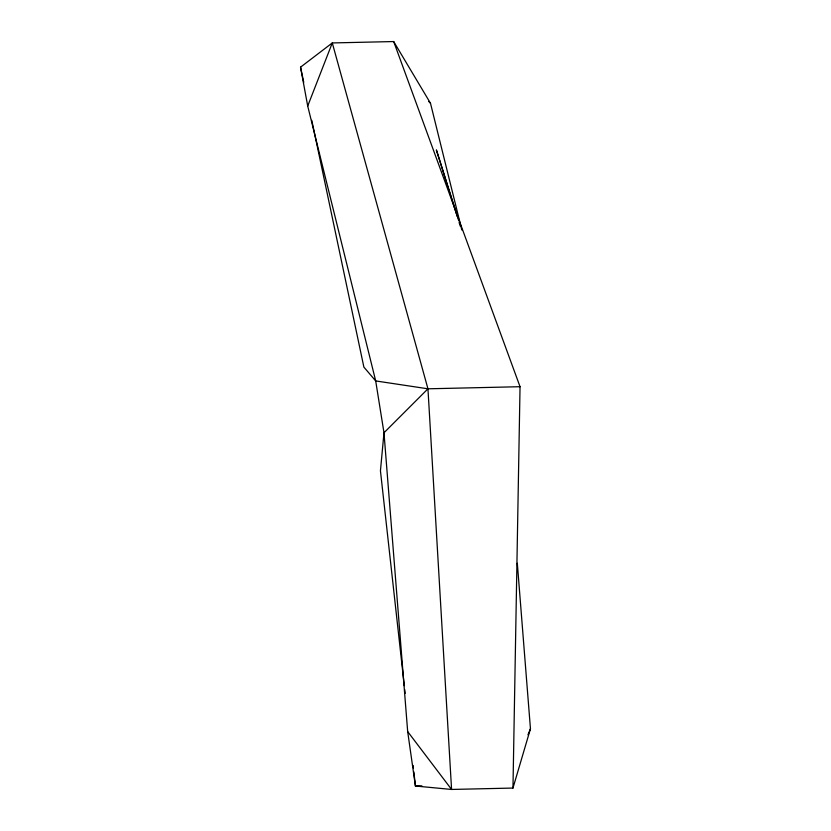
<?xml version="1.0" encoding="UTF-8"?>
<svg xmlns="http://www.w3.org/2000/svg" width="831" height="831" viewBox="0 0 831 831"><rect width="100%" height="100%" fill="white"/><g stroke="black" fill="none" stroke-linecap="round" stroke-linejoin="round"><path stroke-width="1.25" d="M512.966 788.058L520.04 386.706L393.676 41.55L332.286 42.942L300.542 67.166L307.709 106.036L375.695 380.93L383.984 432.764L407.678 731.581L415.427 786.022L451.576 789.45L512.966 788.058L530.458 728.787L517.318 563.221M307.709 106.036L332.286 42.942L427.955 388.804L451.576 789.45L407.678 731.581M527.965 734.781L530.458 728.787M520.04 386.706L427.955 388.804L383.984 432.764L380.442 470.782L404.281 685.658M421.909 785.877L415.427 786.022L413.848 771.864M427.955 388.804L375.695 380.93L363.874 367.094L311.77 120.318M428.682 101.434L430.489 103.252L461.839 230.031M393.676 41.55L430.489 103.252M458.764 220.776L436.368 149.902L457.195 216.34M459.117 222.49L460.281 226.188M300.542 67.166L303.751 82.352M404.718 689.522L405.144 693.376M413.142 765.434L413.423 768.01"/></g></svg>
